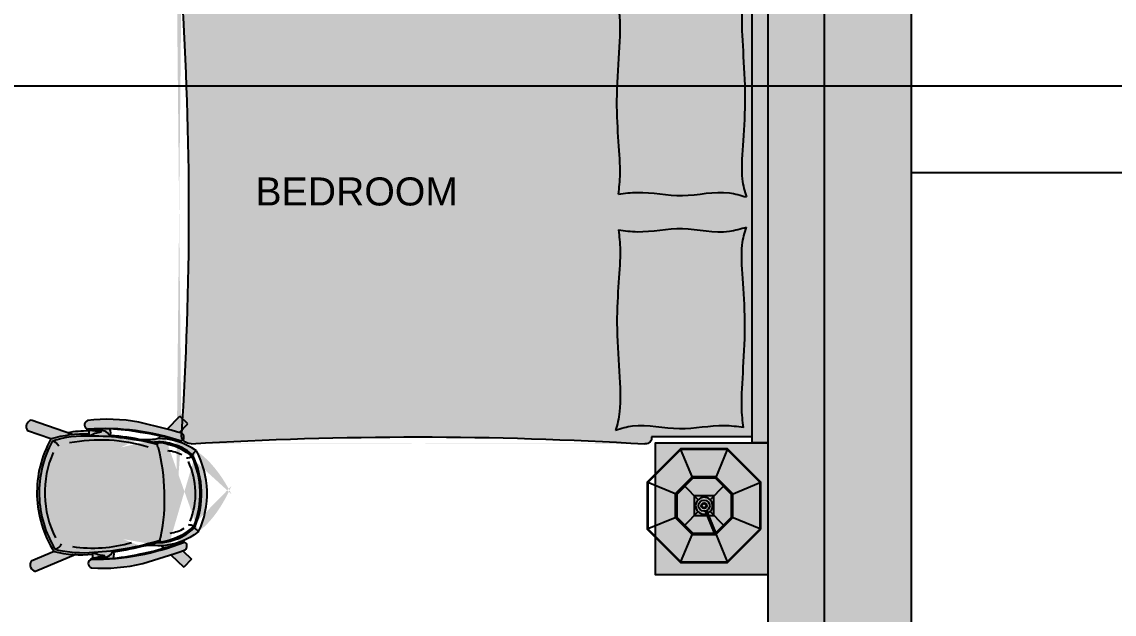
# Model space of a CAD drawing. Header units: millimetres. Extents: x 11159 to 50121, y 18346 to 37577.
# Drawn here: x 42334 to 46228, y 24674 to 26784 of the extents above; entities that cross this region are included whole.
import ezdxf

# ---------------------------------------------------------------- set-up
doc = ezdxf.new("R2010")
doc.units = ezdxf.units.MM
for name, color, linetype in [('axis', 40, 'Continuous'), ('dim', 7, 'Continuous'), ('furnhatch', 254, 'Continuous'), ('furniture', 34, 'Continuous'), ('HATCH', 8, 'Continuous'), ('wall', 5, 'Continuous')]:
    doc.layers.add(name, color=color, linetype=linetype)
doc.styles.add('KOTE', font='romrust.shx', dxfattribs={"width": 0.8})
doc.styles.get("Standard").update_dxf_attribs({"font": 'arial.ttf'})
doc.dimstyles.new('ayala 50', dxfattribs={"dimscale": 50, "dimtxt": 2.5, "dimasz": 1, "dimexe": 1, "dimexo": 2, "dimgap": 1, "dimtad": 1, "dimdec": 0, "dimzin": 9, "dimdsep": 46, "dimtxsty": 'KOTE', "dimblk": 'ARCHTICK', "dimcen": 0, "dimdle": 1, "dimclrd": 4, "dimclre": 4, "dimclrt": 3, "dimadec": 0, "dimazin": 0, "dimtfac": 0.6666666666666667, "dimtdec": 0, "dimtix": 1, "dimtmove": 2, "dimatfit": 0, "dimfxl": 1, "dimtvp": 1, "dimtolj": 1, "dimarcsym": 0})

# ---------------------------------------------------------------- blocks, each defined once
blk = doc.blocks.new('_ArchTick')
at = {"color": 0, "linetype": 'ByBlock', "const_width": 0.15}
blk.add_lwpolyline([(-0.5, -0.5), (0.5, 0.5)], dxfattribs=at)
blk = doc.blocks.new('*D52')
at = {"layer": 'Defpoints', "color": 0, "transparency": 16777216}
for p in [(49394.9003107828, 26556.37710312664), (45194.9003107828, 19753.37710312664), (49394.9003107828, 19753.37710312664)]:
    blk.add_point(p, dxfattribs=at)
at = {"layer": 'dim', "color": 4, "lineweight": -2, "transparency": 16777216}
for p, q in [((49394.9003107828, 26456.37710312664), (49394.9003107828, 19653.37710312664)), ((45094.9003107828, 19753.37710312664), (49494.9003107828, 19753.37710312664))]:
    blk.add_line(p, q, dxfattribs=at)
at = {"layer": 'dim', "color": 4, "lineweight": -2, "transparency": 16777216, "xscale": 100, "yscale": 100, "zscale": 100, "rotation": 180}
blk.add_blockref('_ArchTick', (45194.9003107828, 19753.37710312664), dxfattribs=at)
at = {"layer": 'dim', "color": 4, "lineweight": -2, "transparency": 16777216, "xscale": 100, "yscale": 100, "zscale": 100}
blk.add_blockref('_ArchTick', (49394.9003107828, 19753.37710312664), dxfattribs=at)
at = {"layer": 'dim', "color": 3, "transparency": 16777216, "insert": (47294.9003107828, 19873.37710312664), "char_height": 200, "attachment_point": 5, "style": 'KOTE'}
blk.add_mtext('\\A1;4200', dxfattribs=at)
blk = doc.blocks.new('*D53')
at = {"layer": 'Defpoints', "color": 0, "transparency": 16777216}
for p in [(49394.9003107828, 26556.37710312664), (34394.9003107828, 23556.37710312664), (49394.9003107828, 19246.37710312664)]:
    blk.add_point(p, dxfattribs=at)
at = {"layer": 'dim', "color": 4, "lineweight": -2, "transparency": 16777216}
for p, q in [((49394.9003107828, 26456.37710312664), (49394.9003107828, 19146.37710312664)), ((34394.9003107828, 23456.37710312664), (34394.9003107828, 19146.37710312664)), ((34294.9003107828, 19246.37710312664), (49494.9003107828, 19246.37710312664))]:
    blk.add_line(p, q, dxfattribs=at)
at = {"layer": 'dim', "color": 4, "lineweight": -2, "transparency": 16777216, "xscale": 100, "yscale": 100, "zscale": 100, "rotation": 180}
blk.add_blockref('_ArchTick', (34394.9003107828, 19246.37710312664), dxfattribs=at)
at = {"layer": 'dim', "color": 4, "lineweight": -2, "transparency": 16777216, "xscale": 100, "yscale": 100, "zscale": 100}
blk.add_blockref('_ArchTick', (49394.9003107828, 19246.37710312664), dxfattribs=at)
at = {"layer": 'dim', "color": 3, "transparency": 16777216, "insert": (41894.9003107828, 19366.37710312664), "char_height": 200, "attachment_point": 5, "style": 'KOTE'}
blk.add_mtext('\\A1;15000', dxfattribs=at)
blk = doc.blocks.new('bed1')
at = {"layer": 'furnhatch'}
h = blk.add_hatch(color=254, dxfattribs=at)
edge = h.paths.add_edge_path()
edge.add_line((-49.99999999964166, 728.1543303350354), (-376.575154905604, 728.1543303350363))
edge.add_ellipse((-396.5751549054567, 731.6564387146891), major_axis=(-20.20005246326943, 2.116722135372289), ratio=0.9399674590869538, start_angle=175.798571085819, end_angle=279.2234876354331)
edge.add_ellipse((-1139.075154900112, 11853.60433025541), major_axis=(11637.50671312701, 3.159661290454771e-10), ratio=0.955999999999947, start_angle=266.40828577200574, end_angle=273.6518042821252, ccw=False)
edge.add_ellipse((-1870.000000000207, 721.3768853213396), major_axis=(29.999999999785, 5.544070248419784e-12), ratio=0.9560000000000528, start_angle=86.40828577199728, end_angle=182.7029539343151)
edge.add_ellipse((-20808.21227714517, 1.364242052659392e-11), major_axis=(18931.6710356908, 1.159192231939101e-12), ratio=0.7647663762100974, start_angle=-2.850567224227575, end_angle=2.850567224227177, ccw=False)
edge.add_ellipse((-1870.000000000216, -721.3768853213551), major_axis=(29.99999999978351, 2.932504743571875e-11), ratio=0.9559999999998293, start_angle=177.2970460656072, end_angle=273.5917142279357)
edge.add_ellipse((-1139.075154900042, -11853.60433025214), major_axis=(-11637.50671312344, 2.074362146674086e-10), ratio=0.9559999999999594, start_angle=266.34819571787403, end_angle=273.5917142279937, ccw=False)
edge.add_ellipse((-396.5751549054567, -731.6564387146864), major_axis=(20.20005246326011, 2.116722135454127), ratio=0.9399674590869624, start_angle=260.7765123643427, end_angle=364.2014289139339)
edge.add_line((-376.5751549056004, -728.154330335034), (-49.99999999964348, -728.1543303350322))
edge.add_line((-49.99999999964348, -728.1543303350322), (-49.99999999964166, 728.1543303350354))
edge = h.paths.add_edge_path(flags=0)
edge.add_spline(control_points=[(-483.777429487307, -58.13970892285761), (-463.3236952876159, -60.77676921388957), (-394.7677214423293, -69.6155579932838), (-273.9442626004875, -40.25070549211705), (-155.770845476125, -74.40555138636591), (-87.51306022241624, -54.21623475015986), (-69.25212949027627, -48.81500892291115)], knot_values=[0, 0, 0, 0, 6.340047833477231, 21.25030809563294, 36.90804236878848, 42.62689815922595, 42.62689815922595, 42.62689815922595, 42.62689815922595], degree=3, periodic=0)
edge.add_spline(control_points=[(-69.25212949027627, -48.81500892291115), (-74.65335531752135, -67.07593965507294), (-94.84267195370921, -135.3337249087726), (-60.68782605946944, -336.6234732281682), (-90.05267856063983, -608.56760412111), (-81.2138897812547, -677.1235779663966), (-78.5768294902191, -697.5773121660877)], knot_values=[0, 0, 0, 0, 5.718855790438326, 21.37659006359421, 36.28685032574977, 42.626898159227, 42.626898159227, 42.626898159227, 42.626898159227], degree=3, periodic=0)
edge.add_spline(control_points=[(-78.5768294902191, -697.5773121660877), (-99.0305636899102, -694.9402518750521), (-167.5865375351968, -686.1014630956579), (-288.4099963770441, -715.4663155968246), (-406.5834135014065, -681.3114697025794), (-474.841198755119, -701.5007863387673), (-493.102129487268, -706.9020121660124)], knot_values=[0, 0, 0, 0, 6.340047833477231, 21.25030809563279, 36.90804236878867, 42.62689815922705, 42.62689815922705, 42.62689815922705, 42.62689815922705], degree=3, periodic=0)
edge.add_spline(control_points=[(-493.102129487268, -706.9020121660124), (-487.7009036600193, -688.6410814338724), (-467.5115870238133, -620.3832961801618), (-501.6664329180621, -351.0892070047066), (-472.3015804168863, -147.1494169678354), (-481.1403691962714, -78.5934431225487), (-483.777429487307, -58.13970892285761)], knot_values=[0, 0, 0, 0, 5.718855790437516, 21.37659006359306, 36.28685032574877, 42.62689815922599, 42.62689815922599, 42.62689815922599, 42.62689815922599], degree=3, periodic=0)
edge = h.paths.add_edge_path(flags=0)
edge.add_spline(control_points=[(-483.777429487307, 58.02593828062345), (-481.1403691962714, 78.47967248032182), (-472.3015804168863, 147.0356463256121), (-501.6664329180621, 350.9754363624834), (-467.5115870238133, 620.2695255379385), (-487.7009036600193, 688.5273107916382), (-493.102129487268, 706.7882415237782)], knot_values=[0, 0, 0, 0, 6.340047833477231, 21.25030809563294, 36.90804236878848, 42.62689815922599, 42.62689815922599, 42.62689815922599, 42.62689815922599], degree=3, periodic=0)
edge.add_spline(control_points=[(-493.102129487268, 706.7882415237782), (-474.841198755119, 701.3870156965368), (-406.5834135014065, 681.1976990603453), (-288.4099963770441, 715.3525449545941), (-167.5865375351968, 685.9876924534274), (-99.0305636899102, 694.8264812328216), (-78.5768294902191, 697.4635415238536)], knot_values=[0, 0, 0, 0, 5.718855790438376, 21.37659006359426, 36.28685032574982, 42.62689815922705, 42.62689815922705, 42.62689815922705, 42.62689815922705], degree=3, periodic=0)
edge.add_spline(control_points=[(-78.5768294902191, 697.4635415238536), (-81.2138897812547, 677.0098073241625), (-90.05267856063983, 608.4538334788758), (-60.68782605946944, 336.509702585945), (-94.84267195370921, 135.2199542665494), (-74.65335531752135, 66.96216901283151), (-69.25212949027627, 48.70123828069154)], knot_values=[0, 0, 0, 0, 6.340047833477231, 21.25030809563279, 36.90804236878867, 42.626898159227, 42.626898159227, 42.626898159227, 42.626898159227], degree=3, periodic=0)
edge.add_spline(control_points=[(-69.25212949027627, 48.70123828069154), (-87.51306022241624, 54.10246410793297), (-155.770845476125, 74.29178074413903), (-273.9442626004875, 40.13693484987562), (-394.7677214423293, 69.50178735105328), (-463.3236952876159, 60.66299857166996), (-483.777429487307, 58.02593828062345)], knot_values=[0, 0, 0, 0, 5.718855790437466, 21.37659006359301, 36.28685032574872, 42.62689815922595, 42.62689815922595, 42.62689815922595, 42.62689815922595], degree=3, periodic=0)
edge = h.paths.add_edge_path(flags=16)
edge.add_spline(control_points=[(-78.5768294902191, -697.5773121660877), (-81.2138897812547, -677.1235779663966), (-90.05267856063983, -608.56760412111), (-60.68782605946944, -336.6234732281682), (-94.84267195370921, -135.3337249087726), (-74.65335531752135, -67.07593965507294), (-69.25212949027627, -48.81500892291115)], knot_values=[0, 0, 0, 0, 6.340047833477231, 21.25030809563279, 36.90804236878867, 42.626898159227, 42.626898159227, 42.626898159227, 42.626898159227], degree=3, periodic=0)
edge.add_spline(control_points=[(-69.25212949027627, -48.81500892291115), (-87.51306022241624, -54.21623475015986), (-155.770845476125, -74.40555138636591), (-273.9442626004875, -40.25070549211705), (-394.7677214423293, -69.6155579932838), (-463.3236952876159, -60.77676921388957), (-483.777429487307, -58.13970892285761)], knot_values=[0, 0, 0, 0, 5.718855790437466, 21.37659006359301, 36.28685032574872, 42.62689815922595, 42.62689815922595, 42.62689815922595, 42.62689815922595], degree=3, periodic=0)
edge.add_spline(control_points=[(-483.777429487307, -58.13970892285761), (-481.1403691962714, -78.5934431225487), (-472.3015804168863, -147.1494169678354), (-501.6664329180621, -351.0892070047066), (-467.5115870238133, -620.3832961801618), (-487.7009036600193, -688.6410814338724), (-493.102129487268, -706.9020121660124)], knot_values=[0, 0, 0, 0, 6.340047833477231, 21.25030809563294, 36.90804236878848, 42.62689815922599, 42.62689815922599, 42.62689815922599, 42.62689815922599], degree=3, periodic=0)
edge.add_spline(control_points=[(-493.102129487268, -706.9020121660124), (-474.841198755119, -701.5007863387673), (-406.5834135014065, -681.3114697025794), (-288.4099963770441, -715.4663155968246), (-167.5865375351968, -686.1014630956579), (-99.0305636899102, -694.9402518750521), (-78.5768294902191, -697.5773121660877)], knot_values=[0, 0, 0, 0, 5.718855790438376, 21.37659006359426, 36.28685032574982, 42.62689815922705, 42.62689815922705, 42.62689815922705, 42.62689815922705], degree=3, periodic=0)
edge = h.paths.add_edge_path(flags=16)
edge.add_spline(control_points=[(-69.25212949027627, 48.70123828069154), (-74.65335531752135, 66.96216901283151), (-94.84267195370921, 135.2199542665494), (-60.68782605946944, 336.509702585945), (-90.05267856063983, 608.4538334788758), (-81.2138897812547, 677.0098073241625), (-78.5768294902191, 697.4635415238536)], knot_values=[0, 0, 0, 0, 5.718855790438326, 21.37659006359421, 36.28685032574977, 42.626898159227, 42.626898159227, 42.626898159227, 42.626898159227], degree=3, periodic=0)
edge.add_spline(control_points=[(-78.5768294902191, 697.4635415238536), (-99.0305636899102, 694.8264812328216), (-167.5865375351968, 685.9876924534274), (-288.4099963770441, 715.3525449545941), (-406.5834135014065, 681.1976990603453), (-474.841198755119, 701.3870156965368), (-493.102129487268, 706.7882415237782)], knot_values=[0, 0, 0, 0, 6.340047833477231, 21.25030809563279, 36.90804236878867, 42.62689815922705, 42.62689815922705, 42.62689815922705, 42.62689815922705], degree=3, periodic=0)
edge.add_spline(control_points=[(-493.102129487268, 706.7882415237782), (-487.7009036600193, 688.5273107916382), (-467.5115870238133, 620.2695255379385), (-501.6664329180621, 350.9754363624834), (-472.3015804168863, 147.0356463256121), (-481.1403691962714, 78.47967248032182), (-483.777429487307, 58.02593828062345)], knot_values=[0, 0, 0, 0, 5.718855790437516, 21.37659006359306, 36.28685032574877, 42.62689815922599, 42.62689815922599, 42.62689815922599, 42.62689815922599], degree=3, periodic=0)
edge.add_spline(control_points=[(-483.777429487307, 58.02593828062345), (-463.3236952876159, 60.66299857166996), (-394.7677214423293, 69.50178735105328), (-273.9442626004875, 40.13693484987562), (-155.770845476125, 74.29178074413903), (-87.51306022241624, 54.10246410793297), (-69.25212949027627, 48.70123828069154)], knot_values=[0, 0, 0, 0, 6.340047833477231, 21.25030809563294, 36.90804236878848, 42.62689815922595, 42.62689815922595, 42.62689815922595, 42.62689815922595], degree=3, periodic=0)
h.paths.add_polyline_path([(1.818989403545856e-12, 747.2743303343987), (-49.99999999964348, 747.2743303343987), (-49.99999999964348, -747.2743303343987), (0, -747.2743303343991)])
at = {"layer": 'furniture'}
for p, q in [((0, 747.2743303343987), (-49.99999999964348, 747.2743303343987)), ((-49.99999999964348, 747.2743303343987), (-49.99999999964348, -747.2743303343991)), ((0, -747.2743303343991), (0, 747.2743303343987)), ((-49.99999999964348, 728.1543303350363), (-376.5751549056022, 728.1543303350363)), ((-376.5751549056022, -728.1543303350336), (-49.9999999996453, -728.1543303350327)), ((0, -747.2743303343991), (-49.99999999964348, -747.2743303343991))]:
    blk.add_line(p, q, dxfattribs=at)
for centre, major_axis, ratio, start_param, end_param in [((-1870.000000000207, 721.3768853213396), (29.999999999785, 5.544070248419784e-12), 0.9560000000000528, 1.508109087725523, 3.188768099273326), ((-1139.075154900112, 11853.60433025541), (11637.50671312701, 3.159661290454771e-10), 0.955999999999947, 4.649701741315464, 4.776124988746203), ((-396.5751549054567, 731.6564387146891), (-20.20005246326943, 2.116722135372289), 0.9399674590869536, 3.068263885748845, 4.873369208139984), ((-20808.21227714517, 1.364242052659392e-11), (18931.6710356908, 1.159192231939101e-12), 0.7647663762100974, -0.04975178361220634, 0.04975178361219945), ((-1870.000000000216, -721.3768853213551), (29.99999999978351, 2.932504743571875e-11), 0.9559999999998293, 3.094417207904904, 4.775076219452894), ((-1139.075154900042, -11853.60433025214), (-11637.50671312344, 2.074362146674086e-10), 0.9559999999999594, 4.648652972023164, 4.775076219453906), ((-396.5751549054567, -731.6564387146864), (20.20005246326011, 2.116722135454127), 0.9399674590869624, 4.551408752625482, 6.356514075016221)]:
    blk.add_ellipse(centre, major_axis=major_axis, ratio=ratio, start_param=start_param, end_param=end_param, dxfattribs=at)
for points, knots in [([(-78.5768294902191, 697.4635415238536), (-99.0305636899102, 694.8264812328216), (-167.5865375351968, 685.9876924534274), (-288.4099963770441, 715.3525449545941), (-406.5834135014065, 681.1976990603453), (-474.841198755119, 701.3870156965368), (-493.102129487268, 706.7882415237782)], [0, 0, 0, 0, 6.340047833477231, 21.25030809563279, 36.90804236878867, 42.62689815922705, 42.62689815922705, 42.62689815922705, 42.62689815922705]), ([(-483.777429487307, 58.02593828062345), (-481.1403691962714, 78.47967248032182), (-472.3015804168863, 147.0356463256121), (-501.6664329180621, 350.9754363624834), (-467.5115870238133, 620.2695255379385), (-487.7009036600193, 688.5273107916382), (-493.102129487268, 706.7882415237782)], [0, 0, 0, 0, 6.340047833477231, 21.25030809563294, 36.90804236878848, 42.62689815922599, 42.62689815922599, 42.62689815922599, 42.62689815922599]), ([(-78.5768294902191, 697.4635415238536), (-81.2138897812547, 677.0098073241625), (-90.05267856063983, 608.4538334788758), (-60.68782605946944, 336.509702585945), (-94.84267195370921, 135.2199542665494), (-74.65335531752135, 66.96216901283151), (-69.25212949027627, 48.70123828069154)], [0, 0, 0, 0, 6.340047833477231, 21.25030809563279, 36.90804236878867, 42.626898159227, 42.626898159227, 42.626898159227, 42.626898159227]), ([(-483.777429487307, 58.02593828062345), (-463.3236952876159, 60.66299857166996), (-394.7677214423293, 69.50178735105328), (-273.9442626004875, 40.13693484987562), (-155.770845476125, 74.29178074413903), (-87.51306022241624, 54.10246410793297), (-69.25212949027627, 48.70123828069154)], [0, 0, 0, 0, 6.340047833477231, 21.25030809563294, 36.90804236878848, 42.62689815922595, 42.62689815922595, 42.62689815922595, 42.62689815922595]), ([(-483.777429487307, -58.13970892285761), (-481.1403691962714, -78.5934431225487), (-472.3015804168863, -147.1494169678354), (-501.6664329180621, -351.0892070047066), (-467.5115870238133, -620.3832961801618), (-487.7009036600193, -688.6410814338724), (-493.102129487268, -706.9020121660124)], [0, 0, 0, 0, 6.340047833477231, 21.25030809563294, 36.90804236878848, 42.62689815922599, 42.62689815922599, 42.62689815922599, 42.62689815922599]), ([(-483.777429487307, -58.13970892285761), (-463.3236952876159, -60.77676921388957), (-394.7677214423293, -69.6155579932838), (-273.9442626004875, -40.25070549211705), (-155.770845476125, -74.40555138636591), (-87.51306022241624, -54.21623475015986), (-69.25212949027627, -48.81500892291115)], [0, 0, 0, 0, 6.340047833477231, 21.25030809563294, 36.90804236878848, 42.62689815922595, 42.62689815922595, 42.62689815922595, 42.62689815922595]), ([(-78.5768294902191, -697.5773121660877), (-81.2138897812547, -677.1235779663966), (-90.05267856063983, -608.56760412111), (-60.68782605946944, -336.6234732281682), (-94.84267195370921, -135.3337249087726), (-74.65335531752135, -67.07593965507294), (-69.25212949027627, -48.81500892291115)], [0, 0, 0, 0, 6.340047833477231, 21.25030809563279, 36.90804236878867, 42.626898159227, 42.626898159227, 42.626898159227, 42.626898159227]), ([(-78.5768294902191, -697.5773121660877), (-99.0305636899102, -694.9402518750521), (-167.5865375351968, -686.1014630956579), (-288.4099963770441, -715.4663155968246), (-406.5834135014065, -681.3114697025794), (-474.841198755119, -701.5007863387673), (-493.102129487268, -706.9020121660124)], [0, 0, 0, 0, 6.340047833477231, 21.25030809563279, 36.90804236878867, 42.62689815922705, 42.62689815922705, 42.62689815922705, 42.62689815922705])]:
    blk.add_open_spline(points, degree=3, knots=knots, dxfattribs=at)
blk = doc.blocks.new('lamp (pl)')
at = {"color": 0, "linetype": 'ByBlock'}
for p, q in [((-40.38582233137731, 97.5), (-83.87824638055213, 202.5)), ((83.87824638055099, 202.5), (40.3858223313764, 97.49999999999989)), ((-202.5000000000002, 83.87824638055213), (-97.50000000000023, 40.38582233137743)), ((-42.29923949320255, 95.58658283817442), (-9.903337778047899, 17.37595755214329)), ((-37.67984183064618, 97.49999999999989), (-5.283940115491532, 19.28937471396887)), ((97.5, 40.38582233137629), (202.5, 83.8782463805511)), ((-68.94291116568888, 68.94291116568854), (-21.21320343559637, 21.21320343559626)), ((21.21320343559728, 21.21320343559546), (68.9429111656882, 68.9429111656874)), ((-68.9429111656882, -68.942911165689), (-21.21320343559546, -21.21320343559739)), ((21.21320343559637, -21.21320343559671), (68.9429111656882, -68.94291116568843)), ((-97.50000000000023, -40.38582233137697), (-202.5000000000002, -83.87824638055201)), ((97.5, -40.38582233137686), (202.5, -83.87824638055201)), ((-83.87824638055213, -202.5000000000001), (-40.38582233137731, -97.50000000000011)), ((40.3858223313764, -97.50000000000011), (83.87824638055099, -202.5000000000001))]:
    blk.add_line(p, q, dxfattribs=at)
for points in [[(-202.5000000000002, 83.87824638055213), (-202.5000000000002, -83.87824638055201), (-83.87824638055213, -202.5000000000001), (83.87824638055099, -202.5000000000001), (202.5, -83.87824638055201), (202.5, 83.8782463805511), (83.87824638055099, 202.5), (-83.87824638055213, 202.5)], [(-200.0000000000002, 82.84271247461936), (-200.0000000000002, -82.84271247461913), (-82.84271247461925, -200.0000000000001), (82.84271247461857, -200.0000000000001), (200, -82.84271247461936), (200, 82.84271247461857), (82.84271247461857, 200), (-82.84271247461947, 200)], [(-102.5000000000002, 42.4568901432425), (-102.5000000000002, -42.4568901432425), (-42.45689014324307, -102.5000000000001), (42.45689014324125, -102.5000000000001), (102.5, -42.45689014324216), (102.5, 42.45689014324137), (42.45689014324125, 102.5000000000001), (-42.45689014324216, 102.5)], [(-97.50000000000023, 40.38582233137743), (-97.50000000000023, -40.38582233137697), (-40.38582233137731, -97.50000000000011), (40.3858223313764, -97.50000000000011), (97.5, -40.38582233137686), (97.5, 40.38582233137629), (40.3858223313764, 97.49999999999989), (-40.38582233137731, 97.5)]]:
    blk.add_lwpolyline(points, close=True, dxfattribs=at)
blk.add_lwpolyline([(-17.20345518378963, 34.9999999999992), (-35, 34.9999999999992), (-35, -35.0000000000008), (35, -35.0000000000008), (35, 34.9999999999992), (-11.79149418232737, 34.9999999999992)], dxfattribs=at)
for radius in [20, 10, 7.5]:
    blk.add_circle((0, 0), radius, dxfattribs=at)
blk.add_arc((0, -1.13686837721616e-13), 30, 117.2801918471891, 107.7198081528046, dxfattribs=at)
blk = doc.blocks.new('chair(top)')
h = blk.add_hatch(color=254)
edge = h.paths.add_edge_path()
edge.add_line((-268.7258775819937, 217.8700059060102), (-268.8082901656599, 220.8151209216048))
edge.add_ellipse((-264.8151906370331, 240.5647524405467), major_axis=(-14.24768031961131, 14.2476803196113), ratio=0.9999999999991576, start_angle=74.44572454939811, end_angle=123.5696855099821, ccw=False)
edge.add_ellipse((-269.2934629281954, 239.6549229735938), major_axis=(11.21819662684667, 11.21819662684667), ratio=0.9999999999996725, start_angle=64.62616845629191, end_angle=169.5417827002394, ccw=False)
edge.add_ellipse((-199.7111331898341, -330.5546092239638), major_axis=(-417.1423224938641, 417.1423224938641), ratio=0.9999999999999156, start_angle=304.4125378387086, end_angle=322.29530560955857, ccw=False)
edge.add_ellipse((-754.7219521359948, -2650.423126653714), major_axis=(-2103.410748130997, 2103.410748130997), ratio=0.9999999999999782, start_angle=300.10151816898457, end_angle=302.1137096617236, ccw=False)
edge.add_line((10.08759975196153, 224.2490111837433), (54.37378485003137, 271.0850518966581))
edge.add_line((54.37378485003137, 271.0850518966581), (83.43815236988303, 243.6030115671456))
edge.add_line((83.43815236988303, 243.6030115671456), (53.80265087159933, 212.2611935341083))
edge.add_ellipse((-754.7219521353836, -2650.423126653885), major_axis=(-2103.410748562303, 2103.410748562302), ratio=0.9999999998586856, start_angle=299.0562210493645, end_angle=299.2284193854286, ccw=False)
edge.add_ellipse((52.85564905080537, 196.0846871638896), major_axis=(-11.82700587491875, 11.82700587491875), ratio=0.9999999999995888, start_angle=163.7727397053436, end_angle=280.19489465516006, ccw=False)
edge.add_ellipse((56.92524343710102, 218.0836809898028), major_axis=(26.07484310239823, 26.07484310239823), ratio=0.9999999999998664, start_angle=207.1728532711554, end_angle=231.1979395816537, ccw=False)
edge.add_ellipse((-218.2791082765034, -674.8299108590254), major_axis=(634.6207870617633, 634.6207870617632), ratio=0.9999999999991646, start_angle=27.89886255482355, end_angle=28.91341477611117)
edge.add_line((30.40593617323611, 187.517371510723), (27.9968867872085, 184.9696168356822))
edge.add_ellipse((-548.4495624315896, -2001.232787197321), major_axis=(587.0701330397267, 2183.613920179248), ratio=0.3197021209612336, start_angle=353.4974769260804, end_angle=360.8664433436097, ccw=False)
edge.add_ellipse((-167.8147776433034, -4.695928454431851), major_axis=(-226.2741699807234, 226.2741699807234), ratio=0.9999999999999298, start_angle=199.8922707132662, end_angle=253.3134861441613, ccw=False)
edge.add_ellipse((-659.5039093939413, 1967.43085890685), major_axis=(-708.263130267219, 2147.366860089802), ratio=0.3197021209613926, start_angle=179.133556656394, end_angle=186.5025230739189, ccw=False)
edge.add_line((38.29691425853525, -183.1145302273944), (40.84466893356876, -185.5235796134257))
edge.add_ellipse((-255.6752539186273, 661.5673376411287), major_axis=(634.6207870683817, 634.6207870683816), ratio=0.9999999999921979, start_angle=244.2923420815168, end_angle=245.3068943028054)
edge.add_ellipse((69.03180125441577, -214.5590493780692), major_axis=(-26.07484310241184, 26.07484310241184), ratio=0.9999999999997788, start_angle=312.00781727580124, end_angle=336.03290358611747, ccw=False)
edge.add_ellipse((63.73835130673251, -192.8220598102162), major_axis=(-11.82700587491932, 11.82700587491932), ratio=0.9999999999995678, start_angle=173.010862202313, end_angle=289.4330171521126, ccw=False)
edge.add_ellipse((-901.7574218459631, 2604.070184822682), major_axis=(-2103.41074793095, 2103.410747930949), ratio=0.9999999996930369, start_angle=153.9773374616437, end_angle=154.1495357977531, ccw=False)
edge.add_line((65.58849095692858, -208.9202943118325), (96.93030898991856, -238.5557958101526))
edge.add_line((96.93030898991856, -238.5557958101526), (69.44826866047515, -267.6201633300552))
edge.add_line((69.44826866047515, -267.6201633300552), (22.61222794761125, -223.3339782319308))
edge.add_ellipse((-901.7574218456575, 2604.070184822791), major_axis=(-2103.410748130788, 2103.410748130788), ratio=0.9999999999994623, start_angle=151.0920471957012, end_angle=153.1042386884402, ccw=False)
edge.add_ellipse((-217.883832038744, 318.8691301071085), major_axis=(-417.1423224938707, 417.1423224938706), ratio=0.9999999999998921, start_angle=130.9104512478701, end_angle=148.7932190187255, ccw=False)
edge.add_ellipse((-255.4701187021274, -254.3392807485179), major_axis=(11.21819662684518, 11.21819662684518), ratio=0.9999999999997722, start_angle=103.66397415717847, end_angle=208.5795884010857, ccw=False)
edge.add_ellipse((-250.9479749099992, -254.9972533136533), major_axis=(-14.24768031964553, 14.24768031964553), ratio=0.9999999999990276, start_angle=-30.363928652567722, end_angle=18.76003230794572, ccw=False)
edge.add_line((-256.0392612595751, -235.5018284070575), (-256.4378955271532, -221.2561426769753))
edge.add_ellipse((-295.7004372587544, 195.4732743575805), major_axis=(-295.97715638611, 295.9771563861099), ratio=0.9999999999998843, start_angle=132.2876374217565, end_angle=140.3822860605126, ccw=False)
edge.add_line((-315.5082297867921, -222.63269972118), (-460.006585750496, -282.4357960835187))
edge.add_ellipse((-453.9273444394785, -258.2746066892141), major_axis=(-17.61704072573552, 17.61704072573552), ratio=0.9999999999999213, start_angle=14.089224986627073, end_angle=120.87687039063141, ccw=False)
edge.add_line((-475.3029883108975, -245.4760873628838), (-393.3400231896667, -211.5543235573568))
edge.add_ellipse((-64.68620707647642, -1.810101617313194), major_axis=(275.6863883864078, 275.6863883864078), ratio=0.9999999999999918, start_angle=136.6028784287194, end_angle=167.5456914886425, ccw=False)
edge.add_ellipse((-64.68620707647642, -1.810101617316832), major_axis=(-275.6863883864233, 275.6863883864233), ratio=0.9999999999998269, start_angle=15.660065368797405, end_angle=46.602878428724125, ccw=False)
edge.add_line((-404.5550088999589, 189.2269812489831), (-488.2866812199645, 218.5121440731491))
edge.add_ellipse((-467.6602035633114, 232.4860006397394), major_axis=(17.61704072573502, 17.61704072573502), ratio=0.9999999999996753, start_angle=62.32888646681948, end_angle=169.1165318708087, ccw=False)
edge.add_line((-475.0810695609252, 256.269419143191), (-346.3167110529757, 211.2340687151736))
edge.add_ellipse((-272.0076456527895, -200.6920375279806), major_axis=(-295.9771563863061, 295.9771563863061), ratio=0.999999999999935, start_angle=314.5507772149108, end_angle=325.22584737304743, ccw=False)
edge = h.paths.add_edge_path(flags=16)
edge.add_ellipse((-225.570224367184, 209.9252218375368), major_axis=(-24.10597093469982, 24.10597093469982), ratio=0.9999999999997591, start_angle=211.2676183798251, end_angle=251.1054033958742)
edge.add_ellipse((-239.1196741265012, -672.6916662506337), major_axis=(635.4793251658017, 635.4793251658017), ratio=0.9999999999999271, start_angle=395.1525654517351, end_angle=402.1833257481602, ccw=False)
edge.add_ellipse((-218.279108276547, -674.8299108590072), major_axis=(-634.6207870621439, 634.6207870621438), ratio=0.9999999999998513, start_angle=301.82686545011296, end_angle=306.4868929364221, ccw=False)
edge.add_line((-13.74636836636637, 199.0427600996118), (-21.89174788976379, 190.4283959105342))
edge.add_ellipse((-548.4495624315896, -2001.232787197321), major_axis=(587.0701330408556, 2183.613920179092), ratio=0.319702120963795, start_angle=4.802875289350225, end_angle=5.122785823531273)
edge.add_ellipse((-66.25761061967933, 425.8541437317363), major_axis=(-168.8879684536302, 168.8879684536301), ratio=0.9999999999999392, start_angle=128.689181425494, end_angle=144.6893949273848, ccw=False)
edge.add_ellipse((-278.8927535450784, -824.1789120136236), major_axis=(-728.069720567609, 728.0697205676091), ratio=0.9999999999995693, start_angle=-55.42886302752728, end_angle=-49.81566218188388)
edge = h.paths.add_edge_path(flags=16)
edge.add_ellipse((-42.33938688067428, -428.8929925017619), major_axis=(-168.8879684536613, 168.8879684536612), ratio=0.9999999999999521, start_angle=308.51636193005004, end_angle=324.51657543194045, ccw=False)
edge.add_ellipse((-659.5039093939413, 1967.43085890685), major_axis=(-708.2631302708895, 2147.366860089051), ratio=0.3197021209699953, start_angle=174.8772141763657, end_angle=175.1971247105425)
edge.add_line((-11.20838732554694, -191.3546305901727), (-2.594023136480246, -199.5000101135738))
edge.add_ellipse((-255.6752539187437, 661.5673376410887), major_axis=(-634.6207870618618, 634.6207870618617), ratio=0.9999999999993446, start_angle=146.7188639209919, end_angle=151.3788914073059, ccw=False)
edge.add_ellipse((-276.363632878827, 658.2669966050162), major_axis=(-635.4793251658646, 635.4793251658641), ratio=0.9999999999997161, start_angle=141.0224311092699, end_angle=148.0531914056933, ccw=False)
edge.add_ellipse((-213.4778395521716, -222.2110188643601), major_axis=(24.1059709346948, 24.1059709346948), ratio=0.9999999999999242, start_angle=292.1003534615298, end_angle=331.8765284087744)
edge.add_ellipse((-327.7865533689765, 822.2378003765989), major_axis=(-738.8796952597296, 738.8796952597297), ratio=0.9999999999996969, start_angle=143.0833324076496, end_angle=148.6141338056812)
at = {"color": 0}
for p, q in [((-327.5775521305623, 204.6800455477714), (-475.0810695609252, 256.269419143191)), ((10.08759975196153, 224.2490111837433), (54.37378485003137, 271.0850518966545)), ((53.80265087159933, 212.2611935341083), (83.43815236988303, 243.6030115671492)), ((83.43815236988303, 243.6030115671529), (54.37378485003137, 271.0850518966545)), ((-404.5550088999589, 189.2269812489831), (-488.2866812199645, 218.5121440731491)), ((-268.2163645970286, 199.6619328683955), (-268.8082901656599, 220.8151209216048)), ((-21.89174788976379, 190.4283959105305), (-13.74636836636637, 199.0427600996118)), ((-75.48967101048038, 185.1764377170548), (-24.16564088818268, 175.8014779471596)), ((27.9968867872085, 184.9696168356822), (30.40593617323611, 187.517371510723)), ((107.3398084499058, -126.8196339086753), (121.9489233599888, -140.4788345274683)), ((-65.01613684107724, -189.1081845535045), (-14.2966859578446, -176.8777617977285)), ((-11.20838732556149, -191.3546305901655), (-2.594023136480246, -199.5000101135738)), ((38.29691425853525, -183.1145302273981), (40.84466893356876, -185.5235796134257)), ((-393.3400231896667, -211.5543235573568), (-475.3029883108975, -245.4760873628838)), ((-315.6188610171375, -222.6784863329704), (-460.006585750496, -282.4357960835187)), ((-256.6311868282064, -214.3486403538482), (-256.0392612595751, -235.5018284070575)), ((22.61222794761125, -223.3339782319308), (69.4482686604606, -267.6201633300589)), ((65.58849095692858, -208.9202943118325), (96.93030898991856, -238.5557958101526)), ((96.93030898991856, -238.5557958101563), (69.4482686604606, -267.6201633300589))]:
    blk.add_line(p, q, dxfattribs=at)
for centre, major_axis, ratio, start_param, end_param in [((-467.6602035633114, 232.4860006397394), (-17.61704072573153, 17.61704072573153), 0.9999999999996958, -0.4829520388474187, 1.380843973905084), ((-269.2934629281954, 239.6549229735938), (11.21819662684459, 11.21819662684459), 0.9999999999996083, 1.127939422510819, 3.754533569509473), ((-199.7111331898341, -330.5546092239638), (-417.142322493864, 417.1423224938642), 0.999999999999916, -0.9701842375422975, -0.658071060571439), ((-754.7219521359657, -2650.423126653717), (2103.410748130088, 2103.410748130087), 0.9999999999992716, 0.5071267255587925, 0.5604899686269389), ((-284.3064884749183, -211.7034959422163), (-295.9771563862092, 295.9771563862092), 0.9999999999999063, -0.8233857642569696, -0.4940114430146763), ((-279.1277403439308, -218.7589347211979), (-295.9771563863034, 295.9771563863035), 0.9999999999998864, -0.8233857642570708, -0.4940114430147511), ((-272.0076456528041, -200.6920375279806), (-295.9771563863455, 295.9771563863455), 0.9999999999999962, -0.793244336637264, -0.6069234579313644), ((-264.54363499998, 240.8816365198581), (14.52539675992373, 14.52539675992373), 0.9999999999992834, 2.877054109961037, 3.880504056685858), ((-212.3372297121387, -631.7594183345209), (-606.6008140146446, 606.6008140146447), 0.999999999999912, -1.109562378968135, -0.7157752201058359), ((-205.5406695541169, 78.95897964039978), (-96.1777976965524, 96.17779769655242), 0.9999999999997707, -0.6315818166713134, -0.30650278543162), ((-218.996253493955, 634.6684616142229), (294.7986010413947, 294.7986010413946), 0.999999999999832, 3.815218156581885, 3.902831687238235), ((-265.0786304672074, 222.1614568777877), (0.223933229909275, 0.223933229909275), 0.999999999985031, 1.86914438863439, 3.536355757859214), ((-257.463549141743, 185.4177334128435), (26.677194891962, 26.677194891962), 0.9999999999980165, 0.8383478686643068, 0.9962201220589038), ((-225.6579813017015, 756.9779987772672), (-379.4110909380073, 379.4110909380074), 0.9999999999998536, 2.282434797790377, 2.350300831238549), ((-263.4396234798623, -764.5135380489774), (-681.6704228441729, 681.670422844173), 0.9999999999999404, -1.033988474929463, -0.7856146672856712), ((-246.5387414926663, -70.94216794437307), (-208.1142977247922, 208.1142977247922), 0.9999999999995169, -0.7944892665429938, -0.7414807916117142), ((-205.0126554415037, -226.5385492308378), (-319.3128716225431, 319.3128716225431), 0.9999999999998874, -0.8076679132340324, -0.6992587703622899), ((-228.9706138271431, 212.6711950944664), (-3.685190877627701, 3.685190877627702), 0.9999999999976901, -1.302835839238257, -0.7668235589418706), ((-229.1573701032321, 180.887371274559), (-27.95410382369728, 27.95410382369729), 0.9999999999998069, -1.350670574225882, -0.7939242035359348), ((-227.8863733700709, 215.2797709205297), (-1.72057193039827, 1.72057193039827), 0.9999999999967231, 3.023895299804479, 4.83682138223733), ((-223.6543698022142, 187.3157356743213), (-22.04777923979486, 22.04777923979487), 0.9999999999993134, 4.243185449467387, 4.971126998669017), ((-225.570224367184, 209.9252218375368), (-24.10597093469959, 24.10597093469959), 0.9999999999998869, 3.538483607369089, 4.382616058806517), ((-239.1196741265012, -672.6916662506337), (635.4793251657975, 635.4793251657974), 0.9999999999999218, 0.6135280076555872, 0.7362379237466978), ((-278.8927535450493, -824.1789120136273), (-728.0697205669901, 728.0697205669902), 0.9999999999999567, -0.9842527318439857, -0.8696787768969425), ((-218.2791082765616, -674.8299108590072), (-634.6207870620703, 634.6207870620705), 0.9999999999998939, -1.084869454722596, -0.9339799112316637), ((52.85564905080537, 196.0846871638896), (-11.82700587491875, 11.82700587491875), 0.9999999999995888, 2.858373532869894, 4.890323459011205), ((-64.68620707647642, -1.810101617316832), (-275.6863883864401, 275.6863883864402), 0.9999999999999973, 0.2733197017629434, 0.8133736694877909), ((-64.68620707647642, -1.810101617316832), (-270.0617312782004, 270.0617312782004), 0.9999999999999972, 0.2827795221934541, 0.8133736694877953), ((-410.5318224100774, 144.9258322912283), (-27.49263066949573, 27.49263066949573), 0.9999999999999265, 4.438288973810573, 5.206777512342492), ((-229.3899044121645, -412.7541804375833), (-422.9538282293844, 422.9538282293844), 0.9999999999999293, -1.076511597121385, -0.6020349330795471), ((-66.25761061967933, 425.8541437317363), (-168.8879684536001, 168.8879684536001), 0.9999999999999085, 2.246049927571246, 2.525306334201293), ((-19.40055086740176, 32.45492723689313), (-103.3723086186273, 103.3723086186274), 0.9999999999998354, -1.043338318194928, -0.6777708184690228), ((-11.68627882916189, 168.0753543276296), (10.37852262089191, 10.37852262089191), 0.9999999999996537, 1.801840403774142, 3.18673180230197), ((-548.4495624315896, -2001.232787197321), (587.070133039725, 2183.613920179243), 0.3197021209613728, -0.1134904373267702, 0.08940947949422928), ((-26.35622059737216, 43.40956021261809), (-93.6280367220868, 93.62803672208682), 0.9999999999999528, -1.108817819540306, -0.8019428276806895), ((-650.8439131820196, -9.247181322436518), (460.26259335768, 460.2625933576799), 0.9999999999999509, 5.511994174035144, 5.756436210047836), ((-37.00312651848071, -38.86902561802344), (-151.6096374676092, 151.6096374676092), 0.9999999999997238, -1.465989034129342, -1.033871354875439), ((-21.7194618392532, -7.837163405176398), (131.4617060589698, 131.4617060589698), 0.9999999999999908, 0.07103730960031739, 0.570694954984682), ((56.92524343710102, 218.0836809898028), (-26.07484310244038, 26.07484310244038), 0.9999999999994462, 2.069394451264315, 2.464368942731535), ((-70.45588349200261, -1.971553356150253), (-251.84697260246, 251.8469726024601), 0.9999999999999514, 0.3729909171842971, 0.8133736694878078), ((3.339296885838849, 22.6213354262909), (88.09684735578182, 88.0968473557818), 0.9999999999998872, 0.2916496971965489, 0.7169744699224708), ((79.36425234892522, 152.9096430823629), (22.09207425052567, 22.09207425052566), 0.999999999999356, 3.910415488281132, 4.562667802240806), ((-186.608609732255, -4.543462701294629), (-221.8780491035966, 221.8780491035968), 0.9999999999998669, 3.952805259139653, 4.362277162439131), ((126.8523993714334, 120.8587927128065), (20.67831095704464, 20.67831095704464), 0.9999999999992967, 1.244159130468729, 1.942153830467003), ((-175.765761853414, -4.247718547881959), (-217.743680197076, 217.743680197076), 0.9999999999999066, 3.952789121619202, 4.387584914305041), ((-167.8147776433034, -4.695928454450041), (-226.2741699807216, 226.2741699807216), 0.9999999999999346, 3.4887782732345, 4.421154372920699), ((-153.0807297657302, -4.283628443412454), (186.6209724193957, 186.6209724193957), 0.9999999999999563, 5.525762649872446, 5.940487126817846), ((-153.0807297657302, -4.283628443343332), (186.6209724194643, 186.6209724194643), 0.9999999999999141, 5.111038172926849, 5.525762649872204), ((-186.5706740488531, -5.899140995043126), (221.8780491036628, 221.8780491036627), 0.9999999999998429, 5.118451810510898, 5.527923713810384), ((-175.7282550434757, -5.588070520843758), (-217.7436801970631, 217.7436801970632), 0.9999999999999406, 3.52234773185016, 3.957143524536046), ((-64.68620707647642, -1.810101617316832), (-275.6863883864777, 275.6863883864779), 0.999999999999806, 0.8133736694878859, 1.353427637212674), ((-64.68620707647642, -1.810101617316832), (-270.0617312781703, 270.0617312781703), 0.9999999999999671, 0.8133736694878104, 1.343967816782137), ((-70.45588349200261, -1.97155335615389), (-251.846972602529, 251.846972602529), 0.9999999999997325, 0.8133736694879277, 1.253756421791367), ((-650.3425596018787, -27.16366799540629), (-460.2625933576238, 460.262593357624), 0.9999999999998148, 3.72429276290228, 3.968734798914982), ((87.7910454046505, -148.2321687261137), (22.09207425051094, 22.09207425051094), 0.9999999999998455, 0.2056721903244237, 0.8579245042842272), ((4.599097730504582, -22.39919686567009), (-88.0968473558013, 88.09684735580132), 0.9999999999998179, 2.480569195847981, 2.905893968573967), ((-39.11884900723817, 36.73891910473685), (151.6096374676113, 151.6096374676113), 0.9999999999998019, 4.231415020645869, 4.663532699899801), ((-22.12374262225057, 6.610307497368922), (-131.4617060589726, 131.4617060589726), 0.9999999999998674, 2.626848710785713, 3.126506356170106), ((-401.7848849478323, -167.6567335483742), (27.49263066950813, 27.49263066950813), 0.9999999999997372, 4.27395146060771, 5.042439999139619), ((-255.7074681394151, 306.0402396430727), (-357.2825548735469, 357.282554873547), 0.9999999999999183, 2.212389642273598, 2.633478913276216), ((-247.3340929910046, 618.8965246472799), (-606.600814014658, 606.600814014658), 0.9999999999999425, 2.342522559081317, 2.736309717943634), ((-305.780371738525, 748.5851650539116), (-681.6704228442118, 681.6704228442118), 0.9999999999999303, 2.412362006261237, 2.660735813905037), ((-324.5459165309294, 807.2930044605491), (-728.0697205668938, 728.0697205668939), 0.999999999999689, 2.496426115872383, 2.611000070819437), ((-42.33938688064518, -428.8929925017583), (-168.8879684536203, 168.8879684536204), 0.9999999999998903, -0.8985589952256328, -0.6193025885958406), ((-255.6752539187291, 661.5673376410923), (634.620787062117, 634.6207870621168), 0.9999999999999492, 4.131523577002064, 4.282413120493006), ((-17.55525318927539, -33.48905435172492), (-103.3723086186235, 103.3723086186235), 0.9999999999999803, 2.30451815744461, 2.670085657170468), ((-2.268911149876658, -168.4658597088273), (-10.37852262088943, 10.37852262088943), 0.9999999999997222, 0.01081186346840668, 1.395703261996232), ((-23.8874352833227, -44.81551871414558), (93.62803672210792, 93.62803672210791), 0.999999999999948, 3.999486493451179, 4.306361485310775), ((69.03180125441577, -214.5590493780692), (-26.07484310240746, 26.07484310240747), 0.9999999999998431, -0.8376216037563717, -0.4426471122890365), ((63.73835130673251, -192.8220598102162), (11.82700587491863, 11.82700587491863), 0.9999999999996483, 4.590405513938742, 6.622355440079944), ((-295.7004372587398, 195.4732743575842), (-295.977156386233, 295.977156386233), 0.9999999999999004, 2.120758781990166, 2.450133103232456), ((-290.9243460964208, 202.8072774784632), (-295.9771563863219, 295.9771563863219), 0.9999999999999174, 2.120758781990292, 2.450133103232607), ((-200.8034991469904, -90.32962989480075), (96.17779769653342, 96.1777976965334), 0.9999999999995393, 3.504046451202118, 3.829125482441774), ((-183.1617391857144, -645.9219709149475), (-294.7986010416971, 294.7986010416972), 0.9999999999999909, -0.7052880214676513, -0.6176744908113412), ((-182.9732699608721, -768.4126480204868), (-379.411090937828, 379.411090937828), 0.9999999999998536, -0.7235534922631026, -0.6556874588149292), ((-216.7193480804854, -225.1428510676487), (3.685190877631348, 3.685190877631346), 0.9999999999971941, 3.96436722471106, 4.500379505009204), ((-218.6832215179602, -193.4192079029162), (27.95410382370221, 27.95410382370221), 0.9999999999999445, 3.991467869306629, 4.548214239996422), ((-215.4909279779968, -227.6867121607211), (1.720571930402755, 1.720571930402754), 0.9999999999981636, 4.643907590717196, 6.456833673143568), ((-212.8293467210606, -199.5297750641112), (22.04777923979715, 22.04777923979715), 0.9999999999992665, 4.509601974280856, 5.237543523482532), ((-213.4778395521716, -222.211018864371), (24.10597093468131, 24.1059709346813), 0.99999999999999, 5.098112914143228, 5.942245365581105), ((-276.3636328788416, 658.2669966050125), (635.4793251660293, 635.4793251660293), 0.9999999999999992, 4.03210206881869, 4.154811984909794), ((-901.7574218455557, 2604.070184822824), (-2103.410748130856, 2103.410748130856), 0.9999999999995024, 2.637053697143621, 2.690416940211761), ((-453.9273444394785, -258.2746066892141), (-17.61704072572982, 17.61704072572982), 0.9999999999999134, 0.245903365070598, 2.109699377822958), ((-255.4701187021274, -254.3392807485179), (11.21819662684615, 11.21819662684615), 0.9999999999998342, 1.0138064230565, 3.640400570054439), ((-250.6591234809312, -255.2984556304327), (-14.5253967599462, 14.5253967599462), 0.9999999999986536, -0.6829603909156489, 0.3204895558082239), ((-217.8838320387586, 318.8691301071085), (-417.1423224938907, 417.1423224938907), 0.9999999999998979, 2.284818399546905, 2.596931576517783), ((-252.240148354962, -236.6374881761367), (0.2239332299078862, 0.2239332299078861), 0.9999999999947435, 1.231984234706244, 2.899195603922476), ((-246.6917595290288, -199.525413872776), (-26.67719489185014, 26.67719489185014), 0.9999999999994872, 2.201323543712335, 2.359195797106915), ((-250.1201608865813, 57.04425797130898), (-208.1142977253082, 208.1142977253082), 0.9999999999997935, 2.368228130586899, 2.421236605518206), ((-217.3602903885621, 214.7193688072402), (-319.3128716225934, 319.3128716225934), 0.9999999999998963, 2.326006109337782, 2.434415252209497)]:
    blk.add_ellipse(centre, major_axis=major_axis, ratio=ratio, start_param=start_param, end_param=end_param, dxfattribs=at)
at = {"color": 0, "extrusion": (0, 0, -1)}
blk.add_ellipse((-659.5039093939413, 1967.43085890685), major_axis=(-708.2631302672345, 2147.366860089796), ratio=0.3197021209613486, start_param=3.028102216263012, end_param=3.231002133084019, dxfattribs=at)

msp = doc.modelspace()

# ---------------------------------------------------------------- hatches: boundary and pattern name
at = {"layer": 'furniture'}
msp.add_hatch(color=254, dxfattribs=at).paths.add_polyline_path([(44992.91331529878, 25284.37533977615), (44992.91331529878, 24814.37533977615), (44592.91331529878, 24814.37533977615), (44592.91331529878, 25284.37533977621)])
at = {"layer": 'HATCH', "true_color": 0x2b2b2b}
h = msp.add_hatch(color=250, dxfattribs=at)
h.dxf.hatch_style = 1
h.paths.add_polyline_path([(38584.9003107828, 23756.37710312664), (38119.9003107828, 23756.37710312664), (38119.9003107828, 24551.33275666475), (37869.9003107828, 24551.33275666475), (37869.9003107828, 24356.37710312664), (36639.9003107828, 24356.37710312664), (36639.9003107828, 23846.37710312664), (37684.9003107828, 23846.37710312664), (37684.9003107828, 23246.37710312664), (38584.9003107828, 23246.37710312664)])
h.paths.add_polyline_path([(35129.9003107828, 24356.37710312664), (34594.9003107828, 24356.37710312664), (34594.9003107828, 28296.37710312664), (36414.90030955445, 28296.37710312664), (36414.90030955445, 28896.37710312664), (37869.90031078279, 28896.37710312665), (37869.9003107828, 25361.33275666475), (38119.9003107828, 25361.33275666475), (38119.9003107828, 30696.37710312664), (40509.9003107828, 30696.37710312665), (40509.90031078282, 30816.37710312665), (38119.9003107828, 30816.37710312664), (38119.9003107828, 31066.37710312664), (37869.9003107828, 31066.37710312664), (37869.9003107828, 30816.37710312663), (37219.90031078282, 30816.37710312663), (37219.90031078282, 30696.37710312663), (37869.9003107828, 30696.37710312663), (37869.90031078279, 29016.37710312665), (36414.90030955445, 29016.37710312664), (36414.90030955445, 29366.37714497871), (36294.90030955446, 29366.37714497871), (36294.90030955445, 28416.37710312666), (34594.90031078283, 28416.37710312664), (34594.90031078282, 28801.37710312664), (34084.9003107828, 28801.37710312664), (34084.9003107828, 23846.37710312664), (35129.9003107828, 23846.37710312664)])
h.paths.add_polyline_path([(42949.9003107828, 24356.37710312664), (41719.90031078277, 24356.37710312664), (41719.90031078279, 27856.37710312666), (41794.9003107828, 27856.37710312666), (41794.9003107828, 27976.37710312666), (41719.90031078277, 27976.37710312666), (41719.90031078277, 28581.37710312666), (41469.90031078279, 28581.37710312666), (41469.9003107828, 23756.37710312664), (41004.9003107828, 23756.37710312664), (41004.9003107828, 23246.37710312664), (41904.9003107828, 23246.37710312664), (41904.9003107828, 23846.37710312664), (42949.9003107828, 23846.37710312664)])
h.paths.add_polyline_path([(45504.9003107828, 35266.37710312664), (44249.9003107828, 35266.37710312664), (44249.9003107828, 34756.37710312664), (44994.9003107828, 34756.37710312664), (44994.9003107828, 30816.37710312666), (42504.9003107828, 30816.37710312666), (42504.9003107828, 30696.37710312666), (42599.9003107828, 30696.37710312666), (42599.9003107828, 30106.37710312664), (42719.90031078234, 30106.37710312664), (42719.9003107828, 30696.37710312665), (44194.9003107828, 30696.37710312665), (44194.90031078282, 30296.37710312665), (44994.9003107828, 30296.37710312665), (44994.9003107828, 28576.37710312666), (42719.90031115492, 28576.37710312666), (42719.9003107828, 29396.37710312664), (42599.9003107828, 29396.37710312664), (42599.9003107828, 27976.37710312666), (42504.9003107828, 27976.37710312666), (42504.9003107828, 27856.37710312666), (42719.9003107828, 27856.37710312666), (42719.9003107828, 28456.37710312666), (44994.9003107828, 28456.37710312666), (44994.9003107828, 24356.37710312664), (44459.9003107828, 24356.37710312664), (44459.9003107828, 23846.37710312664), (45504.90031078279, 23846.37710312664)])
h.paths.add_polyline_path([(44994.9003107828, 30416.37710312665), (44314.90031078282, 30416.37710312666), (44314.9003107828, 30696.37710312665), (44994.9003107828, 30696.37710312665)], flags=16)
h.paths.add_polyline_path([(41719.9003107828, 34756.37710312664), (42539.9003107828, 34756.37710312664), (42539.9003107828, 35266.37710312664), (40649.9003107828, 35266.37710312664), (40649.9003107828, 34756.37710312664), (41469.9003107828, 34756.37710312664), (41469.90031078282, 30816.37710312665), (41319.90031078282, 30816.37710312665), (41319.9003107828, 30696.37710312665), (41469.90031078282, 30696.37710312665), (41469.90031078279, 30091.37710312666), (41719.90031078289, 30091.37710312666), (41719.9003107828, 30696.37710312666), (41794.9003107828, 30696.37710312666), (41794.9003107828, 30816.37710312666), (41719.90031078279, 30816.37710312666), (41719.90031078279, 30856.37710312666)])
h.paths.add_polyline_path([(36509.90031078282, 30816.37710312663), (34594.9003107828, 30816.37710312663), (34594.9003107828, 34756.37710312664), (35339.90031078282, 34756.37710312663), (35339.90031078282, 35266.37710312664), (34084.9003107828, 35266.37710312664), (34084.9003107828, 30311.37710312664), (34594.9003107828, 30311.37710312664), (34594.9003107828, 30696.37710312663), (36294.90030955448, 30696.37710312663), (36294.90030955448, 30076.37714497871), (36414.90030955446, 30076.37714497871), (36414.90030955448, 30696.37710312663), (36509.90031078282, 30696.37710312663)])
h.paths.add_polyline_path([(38939.9003107828, 35266.37710312664), (37049.90031078282, 35266.37710312664), (37049.90031078282, 34756.37710312664), (37869.90031078282, 34756.37710312664), (37869.90031078282, 34506.37710312664), (38119.90031078277, 34506.37710312664), (38119.90031078277, 34756.37710312664), (38939.9003107828, 34756.37710312664)])
h.paths.add_polyline_path([(38497.03234513875, 36456.37710312664), (38097.03234513875, 36456.37710312664), (38097.03234513875, 36056.37710312664), (38497.03234513875, 36056.37710312664)])
h.paths.add_polyline_path([(41492.76827642685, 36456.37710312664), (41092.76827642685, 36456.37710312664), (41092.76827642685, 36056.37710312664), (41492.76827642685, 36056.37710312664)])

# ---------------------------------------------------------------- linework, layer by layer
at = {"layer": 'axis'}
for p, q in [((45194.9003107828, 18746.37710312664), (45194.9003107828, 35956.37710312664)), ((32518.80156209455, 26556.37710312664), (50120.9003107828, 26556.37710312664))]:
    msp.add_line(p, q, dxfattribs=at)
at = {"layer": 'furniture', "color": 34, "linetype": 'ByBlock'}
msp.add_lwpolyline([(44992.91331529878, 25284.37533977615), (44992.91331529878, 24814.37533977615), (44592.91331529878, 24814.37533977615), (44592.91331529878, 25284.37533977621), (44992.91331529878, 25284.37533977621)], dxfattribs=at)
at = {"layer": 'wall', "color": 5}
for p, q in [((45504.90031078279, 23846.37710312664), (45504.9003107828, 35266.37710312664)), ((44994.9003107828, 24356.37710312664), (44994.9003107828, 28456.37710312666))]:
    msp.add_line(p, q, dxfattribs=at)
at = {"layer": 'wall', "color": 0}
msp.add_line((49704.9003107828, 26246.37710312664), (45504.90031078279, 26246.37710312664), dxfattribs=at)

# ---------------------------------------------------------------- block references
at = {"layer": 'furniture', "color": 34, "xscale": -1.099999999976717, "yscale": 1.099999999976717, "rotation": 180}
msp.add_blockref('bed1', (44992.91331529878, 26106.37710312666), dxfattribs=at)
at = {"layer": 'furniture', "color": 34, "linetype": 'ByBlock'}
msp.add_blockref('chair(top)', (42842.66176883197, 25108.91408988501), dxfattribs=at)
at = {"layer": 'furniture', "zscale": 0.1, "rotation": 180}
msp.add_blockref('lamp (pl)', (44765.96264962146, 25060.6471144834), dxfattribs=at)

# ---------------------------------------------------------------- texts
at = {"color": 3, "linetype": 'Continuous', "insert": (43167.02658119253, 26229.75205862898), "char_height": 100, "attachment_point": 1}
msp.add_mtext('BEDROOM', dxfattribs=at)

# ---------------------------------------------------------------- dimensions: what is measured, and where the dimension line sits
at = {"layer": 'dim'}
for base, p1, picture, middle in [((49394.9003107828, 19246.37710312664), (34394.9003107828, 23556.37710312664), '*D53', (41894.9003107828, 19366.37710312664)), ((49394.9003107828, 19753.37710312664), (45194.9003107828, 19753.37710312664), '*D52', (47294.9003107828, 19873.37710312664))]:
    dim = msp.add_linear_dim(base=base, p1=p1, p2=(49394.9003107828, 26556.37710312664), dimstyle='ayala 50', override={"dimscale": 1, "dimtxt": 200, "dimasz": 100, "dimexe": 100, "dimexo": 100, "dimgap": 20, "dimdle": 100}, dxfattribs=at)
    dim.commit()
    dim.dimension.update_dxf_attribs({"geometry": picture, "text_midpoint": middle})

doc.saveas('drawing.dxf')
